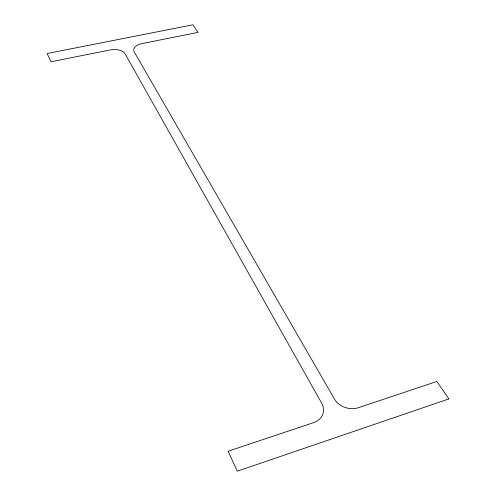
<?xml version="1.0" encoding="UTF-8"?>
<svg xmlns="http://www.w3.org/2000/svg" width="496" height="496" viewBox="0 0 496 496"><rect width="100%" height="100%" fill="white"/><g stroke="black" fill="none" stroke-linecap="round" stroke-linejoin="round"><path stroke-width="0.74" d="M448.837 398.939L237.243 471.2L228.148 451.211L313.565 422.66A17.837 14.737 13.1 0 0 321.743 403.298L125.116 53.878A11.935 6.708 -2.7 0 0 110.323 49.91L50.921 61.777L47.163 53.512L192.894 24.8L198.084 32.383L141.85 43.617A11.792 6.597 -1.5 0 0 134.273 52.03L334.496 399.106A17.738 14.192 16.2 0 0 358.255 407.731L436.877 381.455L448.837 398.939"/></g></svg>
